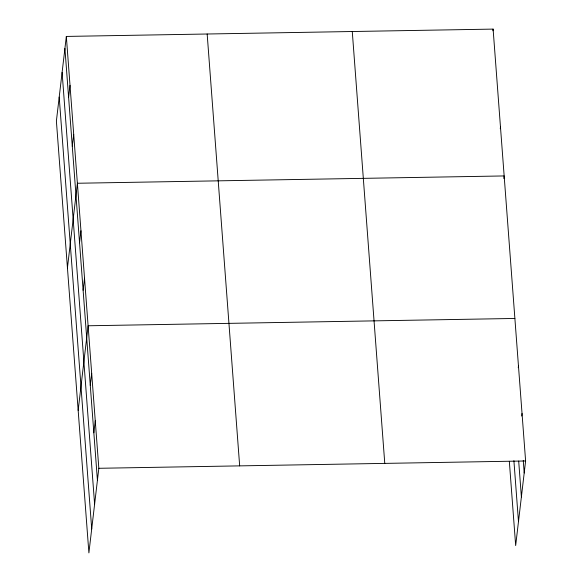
<?xml version="1.0" encoding="UTF-8"?>
<svg xmlns="http://www.w3.org/2000/svg" width="582" height="582" viewBox="0 0 582 582"><rect width="100%" height="100%" fill="white"/><g stroke="black" fill="none" stroke-linecap="round" stroke-linejoin="round"><path stroke-width="0.87" d="M66.333 36.426L56.389 121.027L88.893 552.9L98.831 468.292L66.333 36.426L493.107 29.1L525.611 460.973L515.667 545.574L509.33 461.322M68.603 97.383L70.015 85.365M72.284 146.322L73.696 134.311M67.439 267.865L77.384 183.257L504.158 175.939L503.852 178.507M79.545 242.774L80.956 230.763M83.124 290.28L84.528 278.269M78.17 410.383L88.108 325.775L514.881 318.456M90.268 385.291L91.68 373.28M93.848 432.797L95.259 420.786M492.903 30.817L493.107 29.1M500.273 128.709L500.476 126.992M518.256 367.671L518.46 365.962M521.734 416.035L522.032 413.467M98.831 468.292L525.611 460.973M523.254 460.435L524.2 472.984M518.686 461.082L521.385 496.941M513.899 460.668L518.482 521.618M352.27 31.515L384.775 463.388M207.163 34.003L239.668 465.876M64.922 48.437L97.42 480.303M62.107 72.394L94.611 504.259M59.204 97.07L91.709 528.943"/></g></svg>
